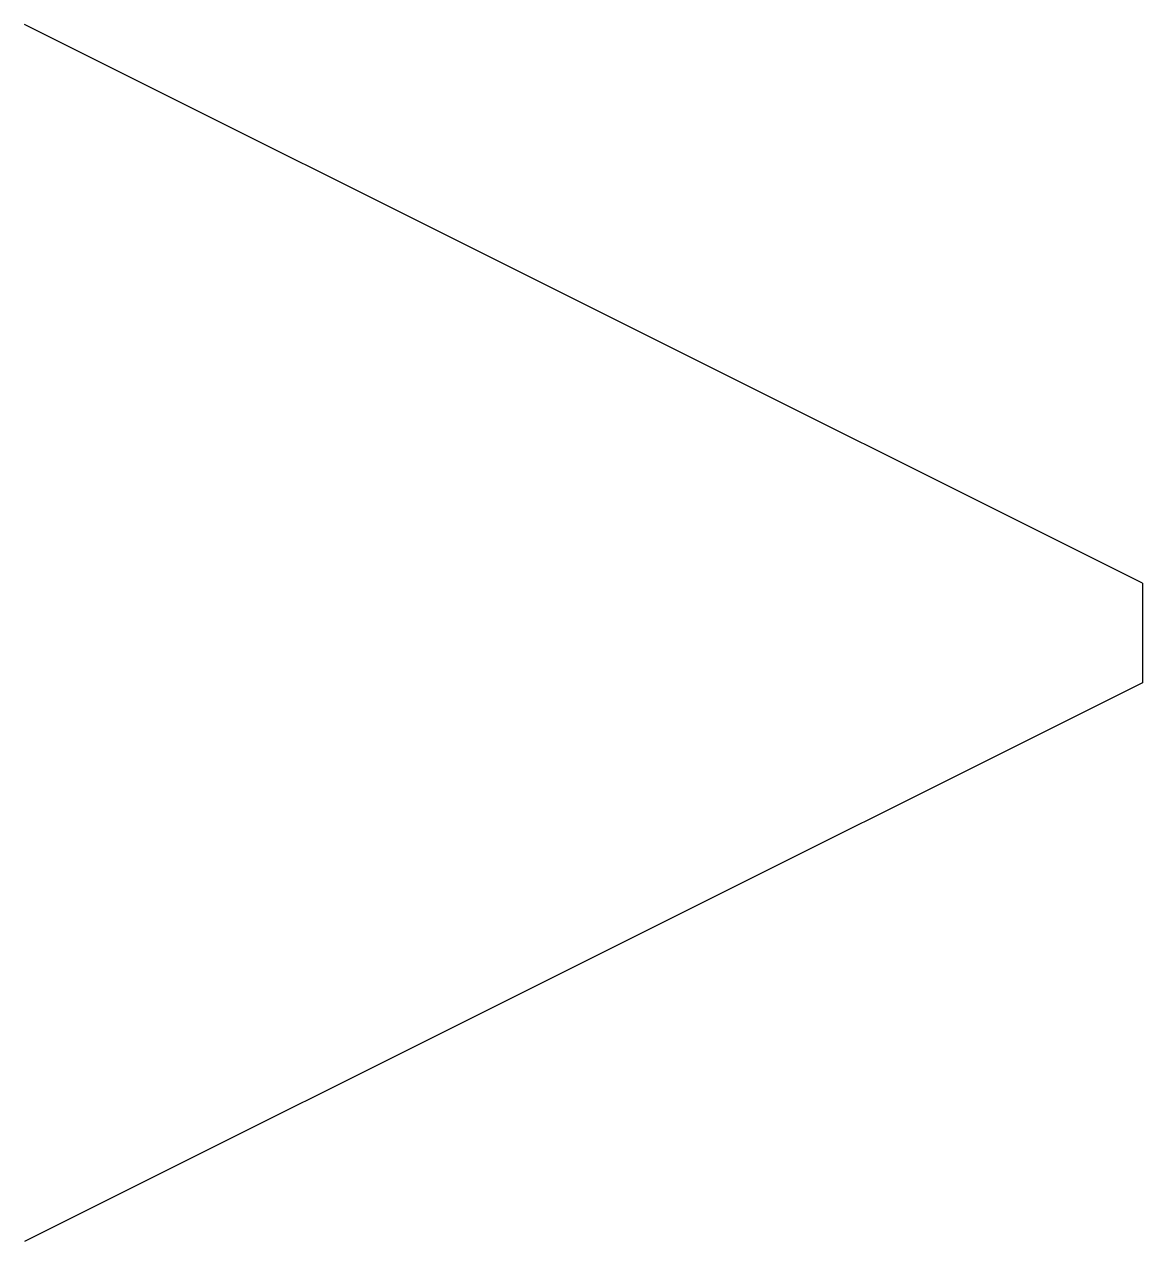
# Model space of a CAD drawing. Units: millimetres at full size, sheet at 1:100. Extents: x -15551 to -4306, y -9612 to 2633.
import ezdxf

# ---------------------------------------------------------------- set-up
doc = ezdxf.new("R2010")
doc.units = ezdxf.units.MM
doc.header["$LTSCALE"] = 100
doc.layers.add('0-0', color=7, linetype='Continuous')

msp = doc.modelspace()

# ---------------------------------------------------------------- linework, layer by layer
at = {"layer": '0-0'}
for p, q in [((-4306.1, -2989.8), (-15551, 2632.7)), ((-4306.1, -2989.8), (-4306.1, -3989.8)), ((-4306.1, -3989.8), (-15551, -9612.2))]:
    msp.add_line(p, q, dxfattribs=at)

doc.saveas('drawing.dxf')
